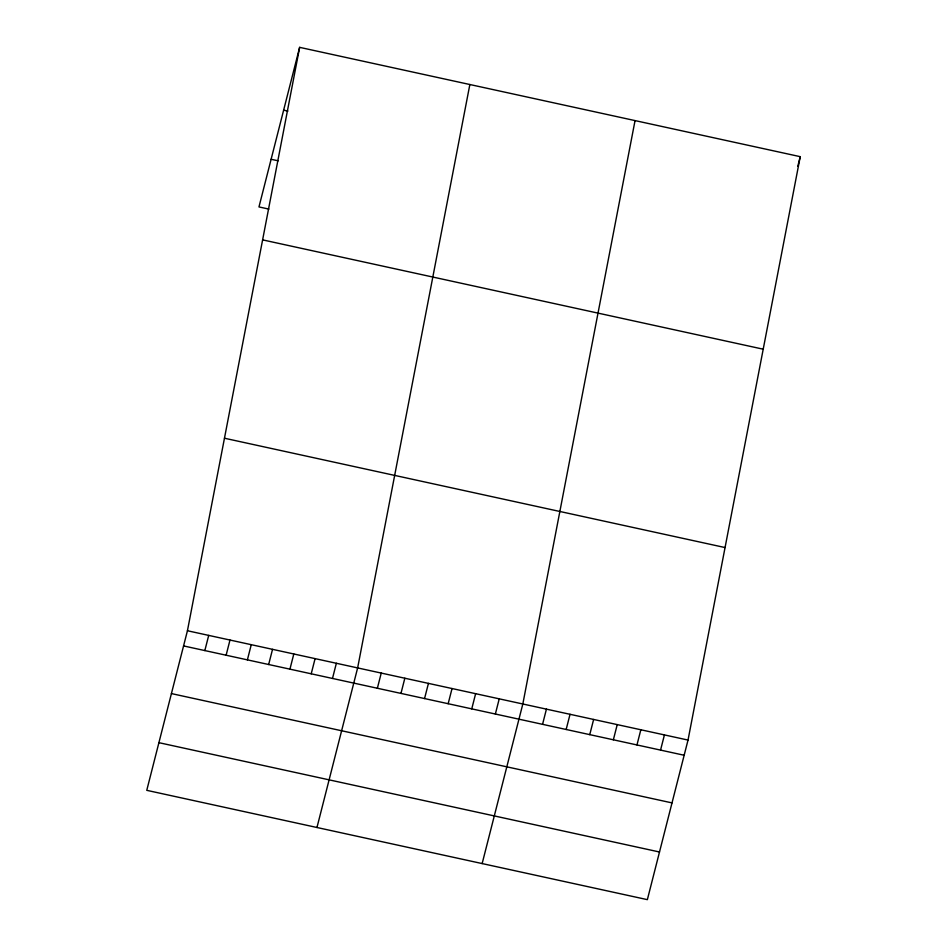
<?xml version="1.0" encoding="UTF-8"?>
<svg xmlns="http://www.w3.org/2000/svg" width="947" height="947" viewBox="0 0 947 947"><rect width="100%" height="100%" fill="white"/><g stroke="black" fill="none" stroke-linecap="round" stroke-linejoin="round"><path stroke-width="1.42" d="M187.435 630.749L299.643 47.35L800.239 156.669L688.031 740.069L647.357 899.65L146.761 790.331L187.435 630.749L688.031 740.069M469.854 84.52L357.635 667.919L316.961 827.5M635.046 120.6L522.827 704L482.153 863.569M299.643 47.35L258.969 206.931L268.901 209.098M204.836 650.577L208.707 635.39M226.12 655.217L229.991 640.042M247.392 659.87L251.263 644.682M268.664 664.51L272.535 649.334M289.936 669.162L293.807 653.975M311.22 673.802L315.091 658.627M332.492 678.454L336.363 663.267M377.368 688.256L381.239 673.068M400.972 693.405L404.831 678.23M424.564 698.555L428.435 683.379M448.168 703.716L452.039 688.528M471.76 708.865L475.631 693.689M495.364 714.026L499.235 698.839M542.56 724.325L546.431 709.149M566.164 729.486L570.035 714.298M589.756 734.635L593.627 719.46M613.36 739.796L617.231 724.609M636.964 744.946L640.835 729.77M797.776 166.341L800.239 156.669M660.556 750.095L664.427 734.919M283.627 110.183L287.888 111.107M271.114 159.274L278.205 160.824M262.615 239.875L763.211 349.194M224.463 438.224L725.059 547.555M183.564 645.925L684.16 755.256M171.419 693.583L672.015 802.902M158.907 742.673L659.503 852.004"/></g></svg>
